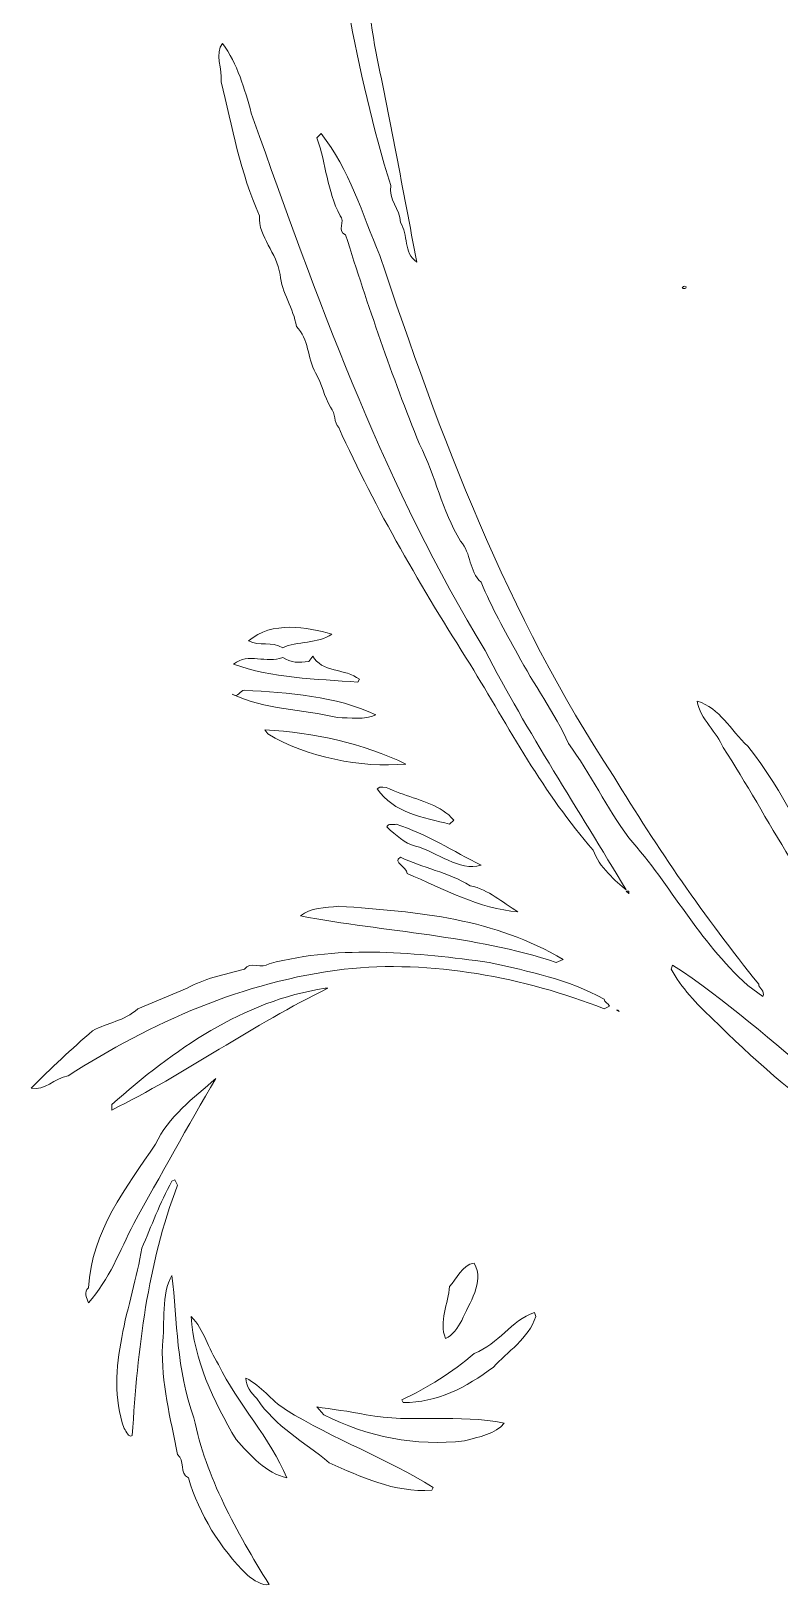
# Model space of a CAD drawing. Header units: centimetres. Extents: x -4.2 to 9.2, y -13.7 to 13.3.
# Drawn here: x -3.94 to 0.63, y -13.19 to -3.68 of the extents above; entities that cross this region are included whole.
import ezdxf

# ---------------------------------------------------------------- set-up
doc = ezdxf.new("R2010")
doc.units = ezdxf.units.CM
doc.header["$MEASUREMENT"] = 0
doc.layers.add('layer 1', color=7, linetype='Continuous')

msp = doc.modelspace()

# ---------------------------------------------------------------- linework, layer by layer
at = {"layer": 'layer 1', "color": 22, "lineweight": 9}
for points, knots in [([(-2.24663, 0.19723), (-2.24663, 0.19723), (-2.22989, -0.31301), (-2.22989, -0.31301), (-2.22989, -0.31301), (-2.22152, -0.50539), (-2.21318, -0.70612), (-2.19644, -0.90687), (-2.19644, -0.90687), (-2.17135, -1.38363), (-2.11279, -1.86878), (-2.07097, -2.3288), (-2.07097, -2.3288), (-2.03751, -2.79722), (-1.91206, -3.28235), (-1.84513, -3.7591), (-1.84513, -3.7591), (-1.75314, -4.20241), (-1.66949, -4.64574), (-1.58584, -5.08904), (-1.58584, -5.08904), (-1.66949, -5.0305), (-1.63603, -4.92174), (-1.68623, -4.84647), (-1.68623, -4.84647), (-1.68623, -4.76284), (-1.7615, -4.70428), (-1.74477, -4.62063), (-1.74477, -4.62063), (-1.8535, -4.26934), (-1.93715, -3.90966), (-2.00406, -3.54164), (-2.00406, -3.54164), (-2.07097, -3.24052), (-2.11279, -2.92269), (-2.18807, -2.62992), (-2.18807, -2.62992), (-2.21318, -2.379), (-2.24663, -2.11134), (-2.27172, -1.85204), (-2.27172, -1.85204), (-2.347, -1.6764), (-2.27172, -1.5091), (-2.33028, -1.30835), (-2.33028, -1.30835), (-2.347, -1.13271), (-2.33028, -0.90687), (-2.33863, -0.7396), (-2.33863, -0.7396), (-2.347, -0.65595), (-2.30517, -0.5723), (-2.347, -0.48028), (-2.347, -0.48028), (-2.32191, -0.27955), (-2.38045, -0.07043), (-2.31354, 0.1303), (-2.31354, 0.1303), (-2.347, 0.17212), (-2.30517, 0.23903), (-2.31354, 0.28922), (-2.31354, 0.28922), (-2.31354, 0.28922), (-2.2968, 0.38124), (-2.2968, 0.38124), (-2.2968, 0.38124), (-2.24663, 0.33942), (-2.255, 0.25577), (-2.24663, 0.19723)], [0, 0, 0, 0, 0.0588235, 0.0588235, 0.0588235, 0.0588235, 0.1176471, 0.1176471, 0.1176471, 0.1176471, 0.1764706, 0.1764706, 0.1764706, 0.1764706, 0.2352941, 0.2352941, 0.2352941, 0.2352941, 0.2941176, 0.2941176, 0.2941176, 0.2941176, 0.3529412, 0.3529412, 0.3529412, 0.3529412, 0.4117647, 0.4117647, 0.4117647, 0.4117647, 0.4705882, 0.4705882, 0.4705882, 0.4705882, 0.5294118, 0.5294118, 0.5294118, 0.5294118, 0.5882353, 0.5882353, 0.5882353, 0.5882353, 0.6470588, 0.6470588, 0.6470588, 0.6470588, 0.7058824, 0.7058824, 0.7058824, 0.7058824, 0.7647059, 0.7647059, 0.7647059, 0.7647059, 0.8235294, 0.8235294, 0.8235294, 0.8235294, 0.8823529, 0.8823529, 0.8823529, 0.8823529, 0.9411765, 0.9411765, 0.9411765, 0.9411765, 1, 1, 1, 1]), ([(-2.59792, -4.17732), (-2.59792, -4.17732), (-2.54775, -4.31951), (-2.54775, -4.31951), (-2.54775, -4.31951), (-2.16299, -5.39853), (-1.76985, -6.47752), (-1.16762, -7.46451), (-1.16762, -7.46451), (-0.90833, -7.96636), (-0.59887, -8.43477), (-0.3061, -8.92827), (-0.3061, -8.92827), (-0.36466, -8.87808), (-0.47339, -8.78608), (-0.50685, -8.68569), (-0.50685, -8.68569), (-0.80796, -8.34275), (-1.02543, -7.9329), (-1.25964, -7.54816), (-1.25964, -7.54816), (-1.55238, -7.08812), (-1.83678, -6.60299), (-2.06262, -6.10112), (-2.06262, -6.10112), (-2.09608, -6.06767), (-2.07934, -6.01747), (-2.11279, -5.97565), (-2.11279, -5.97565), (-2.15462, -5.90874), (-2.16299, -5.83346), (-2.20481, -5.76655), (-2.20481, -5.76655), (-2.255, -5.67453), (-2.24663, -5.55743), (-2.32191, -5.48218), (-2.32191, -5.48218), (-2.33863, -5.37342), (-2.41391, -5.27305), (-2.42228, -5.16432), (-2.42228, -5.16432), (-2.43902, -5.0305), (-2.55612, -4.93848), (-2.54775, -4.80466), (-2.54775, -4.80466), (-2.66485, -4.54535), (-2.71502, -4.26097), (-2.78196, -3.98494), (-2.78196, -3.98494), (-2.77359, -3.90966), (-2.82376, -3.8093), (-2.77359, -3.75076), (-2.77359, -3.75076), (-2.68157, -3.87621), (-2.63974, -4.02677), (-2.59792, -4.17732)], [0, 0, 0, 0, 0.0714286, 0.0714286, 0.0714286, 0.0714286, 0.1428571, 0.1428571, 0.1428571, 0.1428571, 0.2142857, 0.2142857, 0.2142857, 0.2142857, 0.2857143, 0.2857143, 0.2857143, 0.2857143, 0.3571429, 0.3571429, 0.3571429, 0.3571429, 0.4285714, 0.4285714, 0.4285714, 0.4285714, 0.5, 0.5, 0.5, 0.5, 0.5714286, 0.5714286, 0.5714286, 0.5714286, 0.6428571, 0.6428571, 0.6428571, 0.6428571, 0.7142857, 0.7142857, 0.7142857, 0.7142857, 0.7857143, 0.7857143, 0.7857143, 0.7857143, 0.8571429, 0.8571429, 0.8571429, 0.8571429, 0.9285714, 0.9285714, 0.9285714, 0.9285714, 1, 1, 1, 1]), ([(-1.81168, -5.04722), (-1.44365, -6.15132), (-1.0338, -7.24705), (-0.38137, -8.23402), (-0.38137, -8.23402), (-0.11371, -8.67735), (0.17066, -9.0872), (0.50523, -9.50542), (0.50523, -9.50542), (0.50523, -9.5305), (0.54706, -9.54722), (0.53032, -9.5807), (0.53032, -9.5807), (0.53032, -9.5807), (0.43833, -9.51376), (0.43833, -9.51376), (0.43833, -9.51376), (0.12884, -9.22939), (-0.02172, -8.91153), (-0.28938, -8.61042), (-0.28938, -8.61042), (-0.4232, -8.4264), (-0.52359, -8.2173), (-0.65741, -8.03329), (-0.65741, -8.03329), (-0.74105, -7.84928), (-0.87487, -7.66524), (-0.96689, -7.4896), (-0.96689, -7.4896), (-1.05054, -7.33904), (-1.12582, -7.20522), (-1.19273, -7.0463), (-1.19273, -7.0463), (-1.26801, -6.97939), (-1.25127, -6.87065), (-1.31818, -6.79537), (-1.31818, -6.79537), (-1.43528, -6.60299), (-1.46873, -6.40224), (-1.56912, -6.20149), (-1.56912, -6.20149), (-1.7364, -5.79164), (-1.88695, -5.34833), (-2.0208, -4.92174), (-2.0208, -4.92174), (-2.07934, -4.89666), (-2.0208, -4.83812), (-2.05425, -4.80466), (-2.05425, -4.80466), (-2.1379, -4.64574), (-2.1379, -4.49518), (-2.19644, -4.32788), (-2.19644, -4.32788), (-2.19644, -4.32788), (-2.17135, -4.3028), (-2.17135, -4.3028), (-2.17135, -4.3028), (-1.99569, -4.52026), (-1.92041, -4.79629), (-1.81168, -5.04722)], [0, 0, 0, 0, 0.0666667, 0.0666667, 0.0666667, 0.0666667, 0.1333333, 0.1333333, 0.1333333, 0.1333333, 0.2, 0.2, 0.2, 0.2, 0.2666667, 0.2666667, 0.2666667, 0.2666667, 0.3333333, 0.3333333, 0.3333333, 0.3333333, 0.4, 0.4, 0.4, 0.4, 0.4666667, 0.4666667, 0.4666667, 0.4666667, 0.5333333, 0.5333333, 0.5333333, 0.5333333, 0.6, 0.6, 0.6, 0.6, 0.6666667, 0.6666667, 0.6666667, 0.6666667, 0.7333333, 0.7333333, 0.7333333, 0.7333333, 0.8, 0.8, 0.8, 0.8, 0.8666667, 0.8666667, 0.8666667, 0.8666667, 0.9333333, 0.9333333, 0.9333333, 0.9333333, 1, 1, 1, 1]), ([(0.06193, -5.2396), (0.06193, -5.25634), (0.04519, -5.24797), (0.03685, -5.24797), (0.03685, -5.24797), (0.04519, -5.2396), (0.04519, -5.23123), (0.06193, -5.2396)], [0, 0, 0, 0, 0.5, 0.5, 0.5, 0.5, 1, 1, 1, 1]), ([(-2.10445, -7.36415), (-2.18807, -7.42269), (-2.32191, -7.40595), (-2.40556, -7.44778), (-2.40556, -7.44778), (-2.47247, -7.40595), (-2.54775, -7.43941), (-2.61466, -7.40595), (-2.61466, -7.40595), (-2.47247, -7.2805), (-2.255, -7.32233), (-2.10445, -7.36415)], [0, 0, 0, 0, 0.3333333, 0.3333333, 0.3333333, 0.3333333, 0.6666667, 0.6666667, 0.6666667, 0.6666667, 1, 1, 1, 1]), ([(-1.93715, -7.64016), (-1.93715, -7.64016), (-1.94552, -7.6569), (-1.94552, -7.6569), (-1.94552, -7.6569), (-2.20481, -7.64016), (-2.47247, -7.63179), (-2.70668, -7.54816), (-2.70668, -7.54816), (-2.61466, -7.47288), (-2.50593, -7.54816), (-2.40556, -7.50634), (-2.40556, -7.50634), (-2.35537, -7.53979), (-2.30517, -7.53979), (-2.24663, -7.53142), (-2.24663, -7.53142), (-2.24663, -7.53142), (-2.22152, -7.49797), (-2.22152, -7.49797), (-2.22152, -7.49797), (-2.17135, -7.59833), (-2.0208, -7.57325), (-1.93715, -7.64016)], [0, 0, 0, 0, 0.1666667, 0.1666667, 0.1666667, 0.1666667, 0.3333333, 0.3333333, 0.3333333, 0.3333333, 0.5, 0.5, 0.5, 0.5, 0.6666667, 0.6666667, 0.6666667, 0.6666667, 0.8333333, 0.8333333, 0.8333333, 0.8333333, 1, 1, 1, 1]), ([(-1.83678, -7.85763), (-1.90369, -7.89108), (-1.99569, -7.87436), (-2.07097, -7.87436), (-2.07097, -7.87436), (-2.28846, -7.82417), (-2.5143, -7.82417), (-2.71502, -7.73218), (-2.71502, -7.73218), (-2.68157, -7.75726), (-2.66485, -7.70707), (-2.63974, -7.70707), (-2.63974, -7.70707), (-2.37208, -7.72381), (-2.07934, -7.74055), (-1.83678, -7.85763)], [0, 0, 0, 0, 0.25, 0.25, 0.25, 0.25, 0.5, 0.5, 0.5, 0.5, 0.75, 0.75, 0.75, 0.75, 1, 1, 1, 1]), ([(0.43833, -8.05001), (0.66416, -8.32604), (0.78964, -8.65224), (0.98199, -8.94499), (0.98199, -8.94499), (1.06564, -9.07883), (1.14092, -9.22102), (1.2162, -9.34649), (1.2162, -9.34649), (0.78964, -9.01192), (0.57214, -8.48497), (0.28777, -8.05838), (0.28777, -8.05838), (0.25431, -7.96636), (0.14558, -7.88273), (0.12884, -7.774), (0.12884, -7.774), (0.27103, -7.8158), (0.32959, -7.94964), (0.43833, -8.05001)], [0, 0, 0, 0, 0.2, 0.2, 0.2, 0.2, 0.4, 0.4, 0.4, 0.4, 0.6, 0.6, 0.6, 0.6, 0.8, 0.8, 0.8, 0.8, 1, 1, 1, 1]), ([(-1.65277, -8.15874), (-1.92878, -8.18385), (-2.255, -8.11692), (-2.49756, -7.97473), (-2.49756, -7.97473), (-2.49756, -7.97473), (-2.5143, -7.94964), (-2.5143, -7.94964), (-2.5143, -7.94964), (-2.21318, -7.96636), (-1.91206, -8.03329), (-1.65277, -8.15874)], [0, 0, 0, 0, 0.3333333, 0.3333333, 0.3333333, 0.3333333, 0.6666667, 0.6666667, 0.6666667, 0.6666667, 1, 1, 1, 1]), ([(-1.36, -8.50168), (-1.36, -8.50168), (-1.38511, -8.52679), (-1.38511, -8.52679), (-1.38511, -8.52679), (-1.54401, -8.48497), (-1.72805, -8.45986), (-1.82841, -8.3093), (-1.82841, -8.3093), (-1.78659, -8.27584), (-1.71968, -8.33441), (-1.66949, -8.34275), (-1.66949, -8.34275), (-1.56075, -8.38458), (-1.43528, -8.40969), (-1.36, -8.50168)], [0, 0, 0, 0, 0.25, 0.25, 0.25, 0.25, 0.5, 0.5, 0.5, 0.5, 0.75, 0.75, 0.75, 0.75, 1, 1, 1, 1]), ([(-1.19273, -8.77771), (-1.32655, -8.81954), (-1.46039, -8.69406), (-1.59421, -8.66061), (-1.59421, -8.66061), (-1.66112, -8.64387), (-1.71131, -8.5937), (-1.76985, -8.54351), (-1.76985, -8.54351), (-1.7615, -8.51842), (-1.72805, -8.53514), (-1.71131, -8.52679), (-1.71131, -8.52679), (-1.5273, -8.58533), (-1.36, -8.69406), (-1.19273, -8.77771)], [0, 0, 0, 0, 0.25, 0.25, 0.25, 0.25, 0.5, 0.5, 0.5, 0.5, 0.75, 0.75, 0.75, 0.75, 1, 1, 1, 1]), ([(-1.25964, -8.90319), (-1.14253, -8.92827), (-1.06725, -9.00355), (-0.96689, -9.06209), (-0.96689, -9.06209), (-1.2011, -9.04537), (-1.42693, -8.9199), (-1.6444, -8.82791), (-1.6444, -8.82791), (-1.6444, -8.78608), (-1.7364, -8.76097), (-1.68623, -8.72752), (-1.68623, -8.72752), (-1.55238, -8.79443), (-1.39346, -8.81954), (-1.25964, -8.90319)], [0, 0, 0, 0, 0.25, 0.25, 0.25, 0.25, 0.5, 0.5, 0.5, 0.5, 0.75, 0.75, 0.75, 0.75, 1, 1, 1, 1]), ([(-0.28938, -8.95336), (-0.28938, -8.94499), (-0.29775, -8.94499), (-0.3061, -8.93664), (-0.3061, -8.93664), (-0.3061, -8.93664), (-0.28938, -8.93664), (-0.28938, -8.93664), (-0.28938, -8.93664), (-0.28938, -8.93664), (-0.28938, -8.95336), (-0.28938, -8.95336)], [0, 0, 0, 0, 0.3333333, 0.3333333, 0.3333333, 0.3333333, 0.6666667, 0.6666667, 0.6666667, 0.6666667, 1, 1, 1, 1]), ([(-0.69086, -9.35486), (-0.69086, -9.35486), (-0.73268, -9.37158), (-0.73268, -9.37158), (-0.73268, -9.37158), (-1.2429, -9.2043), (-1.76985, -9.18756), (-2.2968, -9.0872), (-2.2968, -9.0872), (-2.23826, -9.037), (-2.14625, -9.037), (-2.06262, -9.02863), (-2.06262, -9.02863), (-1.56912, -9.06209), (-1.10908, -9.10391), (-0.69086, -9.35486)], [0, 0, 0, 0, 0.25, 0.25, 0.25, 0.25, 0.5, 0.5, 0.5, 0.5, 0.75, 0.75, 0.75, 0.75, 1, 1, 1, 1]), ([(-0.43994, -9.59741), (-0.43994, -9.61415), (-0.41483, -9.6225), (-0.40648, -9.63924), (-0.40648, -9.63924), (-0.40648, -9.63924), (-0.43994, -9.65598), (-0.43994, -9.65598), (-0.43994, -9.65598), (-0.92507, -9.46359), (-1.50221, -9.35486), (-2.02917, -9.4134), (-2.02917, -9.4134), (-2.64811, -9.48868), (-3.20852, -9.7396), (-3.71876, -10.06583), (-3.71876, -10.06583), (-3.80238, -10.08254), (-3.86095, -10.15782), (-3.9446, -10.1411), (-3.9446, -10.1411), (-3.82749, -10.024), (-3.69365, -9.89853), (-3.5682, -9.78979), (-3.5682, -9.78979), (-3.47618, -9.7396), (-3.37582, -9.73125), (-3.29217, -9.65598), (-3.29217, -9.65598), (-3.29217, -9.65598), (-2.99105, -9.5305), (-2.99105, -9.5305), (-2.99105, -9.5305), (-2.89069, -9.47194), (-2.76522, -9.44685), (-2.63974, -9.4134), (-2.63974, -9.4134), (-2.60629, -9.36321), (-2.53101, -9.4134), (-2.48919, -9.37994), (-2.48919, -9.37994), (-2.03751, -9.26284), (-1.58584, -9.31304), (-1.14253, -9.37158), (-1.14253, -9.37158), (-0.89161, -9.43014), (-0.66577, -9.47194), (-0.43994, -9.59741)], [0, 0, 0, 0, 0.0833333, 0.0833333, 0.0833333, 0.0833333, 0.1666667, 0.1666667, 0.1666667, 0.1666667, 0.25, 0.25, 0.25, 0.25, 0.3333333, 0.3333333, 0.3333333, 0.3333333, 0.4166667, 0.4166667, 0.4166667, 0.4166667, 0.5, 0.5, 0.5, 0.5, 0.5833333, 0.5833333, 0.5833333, 0.5833333, 0.6666667, 0.6666667, 0.6666667, 0.6666667, 0.75, 0.75, 0.75, 0.75, 0.8333333, 0.8333333, 0.8333333, 0.8333333, 0.9166667, 0.9166667, 0.9166667, 0.9166667, 1, 1, 1, 1]), ([(1.86026, -10.77679), (1.92717, -10.80188), (1.99408, -10.85207), (2.05262, -10.89389), (2.05262, -10.89389), (2.11952, -10.88552), (2.12789, -10.9608), (2.1948, -10.95243), (2.1948, -10.95243), (2.1948, -10.95243), (2.21154, -10.97752), (2.21154, -10.97752), (2.21154, -10.97752), (2.46247, -11.0528), (2.67993, -11.20336), (2.93088, -11.27864), (2.93088, -11.27864), (2.93088, -11.27864), (2.95596, -11.31211), (2.95596, -11.31211), (2.95596, -11.31211), (2.82214, -11.32883), (2.67159, -11.25355), (2.52937, -11.19501), (2.52937, -11.19501), (2.34536, -11.11136), (2.14463, -11.04445), (1.96897, -10.94406), (1.96897, -10.94406), (1.95228, -10.91898), (1.90208, -10.91898), (1.86863, -10.90224), (1.86863, -10.90224), (1.25802, -10.60949), (0.71436, -10.20801), (0.22086, -9.71452), (0.22086, -9.71452), (0.12884, -9.63087), (0.02848, -9.52213), (-0.03009, -9.4134), (-0.03009, -9.4134), (-0.03009, -9.4134), (-0.02172, -9.38831), (-0.02172, -9.38831), (-0.02172, -9.38831), (0.62234, -9.80653), (1.15766, -10.44222), (1.86026, -10.77679)], [0, 0, 0, 0, 0.0833333, 0.0833333, 0.0833333, 0.0833333, 0.1666667, 0.1666667, 0.1666667, 0.1666667, 0.25, 0.25, 0.25, 0.25, 0.3333333, 0.3333333, 0.3333333, 0.3333333, 0.4166667, 0.4166667, 0.4166667, 0.4166667, 0.5, 0.5, 0.5, 0.5, 0.5833333, 0.5833333, 0.5833333, 0.5833333, 0.6666667, 0.6666667, 0.6666667, 0.6666667, 0.75, 0.75, 0.75, 0.75, 0.8333333, 0.8333333, 0.8333333, 0.8333333, 0.9166667, 0.9166667, 0.9166667, 0.9166667, 1, 1, 1, 1]), ([(-2.12953, -9.5305), (-2.5812, -9.74797), (-3.00779, -10.05746), (-3.4511, -10.27492), (-3.4511, -10.27492), (-3.4511, -10.27492), (-3.4511, -10.24147), (-3.4511, -10.24147), (-3.4511, -10.24147), (-3.0747, -9.9069), (-2.64811, -9.60578), (-2.14625, -9.5305), (-2.14625, -9.5305), (-2.14625, -9.5305), (-2.12953, -9.5305), (-2.12953, -9.5305)], [0, 0, 0, 0, 0.25, 0.25, 0.25, 0.25, 0.5, 0.5, 0.5, 0.5, 0.75, 0.75, 0.75, 0.75, 1, 1, 1, 1]), ([(-0.34792, -9.67269), (-0.34792, -9.67269), (-0.36466, -9.66432), (-0.36466, -9.66432), (-0.36466, -9.66432), (-0.36466, -9.66432), (-0.35629, -9.66432), (-0.35629, -9.66432), (-0.35629, -9.66432), (-0.35629, -9.66432), (-0.34792, -9.67269), (-0.34792, -9.67269)], [0, 0, 0, 0, 0.3333333, 0.3333333, 0.3333333, 0.3333333, 0.6666667, 0.6666667, 0.6666667, 0.6666667, 1, 1, 1, 1]), ([(-3.31726, -10.96917), (-3.4009, -11.13645), (-3.46781, -11.31211), (-3.59329, -11.4543), (-3.59329, -11.4543), (-3.60166, -11.42919), (-3.62674, -11.38739), (-3.59329, -11.36228), (-3.59329, -11.36228), (-3.57655, -11.01934), (-3.35908, -10.74334), (-3.18344, -10.48404), (-3.18344, -10.48404), (-3.10816, -10.31675), (-2.94923, -10.19964), (-2.81541, -10.08254), (-2.81541, -10.08254), (-2.98268, -10.36694), (-3.15835, -10.68477), (-3.31726, -10.96917)], [0, 0, 0, 0, 0.2, 0.2, 0.2, 0.2, 0.4, 0.4, 0.4, 0.4, 0.6, 0.6, 0.6, 0.6, 0.8, 0.8, 0.8, 0.8, 1, 1, 1, 1]), ([(-3.04959, -10.73497), (-3.23363, -11.2201), (-3.29217, -11.73031), (-3.32562, -12.26563), (-3.32562, -12.26563), (-3.35071, -12.28237), (-3.35908, -12.24055), (-3.37582, -12.22381), (-3.37582, -12.22381), (-3.50127, -11.85578), (-3.32562, -11.47102), (-3.26709, -11.11973), (-3.26709, -11.11973), (-3.20852, -10.98589), (-3.15835, -10.8437), (-3.08307, -10.70988), (-3.08307, -10.70988), (-3.08307, -10.70988), (-3.06633, -10.70151), (-3.06633, -10.70151), (-3.06633, -10.70151), (-3.06633, -10.70151), (-3.04959, -10.73497), (-3.04959, -10.73497)], [0, 0, 0, 0, 0.1666667, 0.1666667, 0.1666667, 0.1666667, 0.3333333, 0.3333333, 0.3333333, 0.3333333, 0.5, 0.5, 0.5, 0.5, 0.6666667, 0.6666667, 0.6666667, 0.6666667, 0.8333333, 0.8333333, 0.8333333, 0.8333333, 1, 1, 1, 1]), ([(-1.30983, -11.56304), (-1.33492, -11.60486), (-1.36837, -11.65503), (-1.4102, -11.67177), (-1.4102, -11.67177), (-1.45202, -11.57141), (-1.39346, -11.4543), (-1.38511, -11.35391), (-1.38511, -11.35391), (-1.34329, -11.31211), (-1.30983, -11.2201), (-1.23455, -11.21173), (-1.23455, -11.21173), (-1.16762, -11.32883), (-1.26801, -11.4543), (-1.30983, -11.56304)], [0, 0, 0, 0, 0.25, 0.25, 0.25, 0.25, 0.5, 0.5, 0.5, 0.5, 0.75, 0.75, 0.75, 0.75, 1, 1, 1, 1]), ([(-2.94923, -12.1569), (-2.87395, -12.52492), (-2.68994, -12.85115), (-2.48919, -13.17735), (-2.48919, -13.17735), (-2.53101, -13.18572), (-2.5812, -13.15226), (-2.62303, -13.11881), (-2.62303, -13.11881), (-2.7903, -12.95151), (-2.91578, -12.75076), (-2.98268, -12.52492), (-2.98268, -12.52492), (-3.04125, -12.49984), (-2.99942, -12.41619), (-3.04959, -12.38274), (-3.04959, -12.38274), (-3.09142, -12.1569), (-3.14998, -11.9478), (-3.14161, -11.71359), (-3.14161, -11.71359), (-3.12487, -11.57975), (-3.14998, -11.39574), (-3.08307, -11.287), (-3.08307, -11.287), (-3.04959, -11.56304), (-3.05796, -11.86415), (-2.94923, -12.1569)], [0, 0, 0, 0, 0.1428571, 0.1428571, 0.1428571, 0.1428571, 0.2857143, 0.2857143, 0.2857143, 0.2857143, 0.4285714, 0.4285714, 0.4285714, 0.4285714, 0.5714286, 0.5714286, 0.5714286, 0.5714286, 0.7142857, 0.7142857, 0.7142857, 0.7142857, 0.8571429, 0.8571429, 0.8571429, 0.8571429, 1, 1, 1, 1]), ([(-2.79867, -11.8307), (-2.68157, -12.07325), (-2.48084, -12.28237), (-2.38045, -12.52492), (-2.38045, -12.52492), (-2.50593, -12.49984), (-2.60629, -12.38274), (-2.68994, -12.29074), (-2.68994, -12.29074), (-2.83213, -12.05653), (-2.94923, -11.79724), (-2.96597, -11.53795), (-2.96597, -11.53795), (-2.88232, -11.62158), (-2.86558, -11.73031), (-2.79867, -11.8307)], [0, 0, 0, 0, 0.25, 0.25, 0.25, 0.25, 0.5, 0.5, 0.5, 0.5, 0.75, 0.75, 0.75, 0.75, 1, 1, 1, 1]), ([(-0.85816, -11.53795), (-0.89998, -11.67177), (-1.0338, -11.75542), (-1.11745, -11.84741), (-1.11745, -11.84741), (-1.28472, -11.97289), (-1.46039, -12.0649), (-1.66949, -12.0649), (-1.66949, -12.0649), (-1.66949, -12.0649), (-1.67786, -12.04816), (-1.67786, -12.04816), (-1.67786, -12.04816), (-1.51893, -11.97289), (-1.36837, -11.88087), (-1.23455, -11.76379), (-1.23455, -11.76379), (-1.08399, -11.70522), (-1.00871, -11.56304), (-0.8665, -11.51284), (-0.8665, -11.51284), (-0.8665, -11.51284), (-0.85816, -11.53795), (-0.85816, -11.53795)], [0, 0, 0, 0, 0.1666667, 0.1666667, 0.1666667, 0.1666667, 0.3333333, 0.3333333, 0.3333333, 0.3333333, 0.5, 0.5, 0.5, 0.5, 0.6666667, 0.6666667, 0.6666667, 0.6666667, 0.8333333, 0.8333333, 0.8333333, 0.8333333, 1, 1, 1, 1]), ([(-2.38882, -12.1067), (-2.09608, -12.29074), (-1.7615, -12.40782), (-1.48547, -12.58349), (-1.48547, -12.58349), (-1.48547, -12.58349), (-1.49384, -12.6002), (-1.49384, -12.6002), (-1.49384, -12.6002), (-1.72805, -12.61694), (-1.92878, -12.51658), (-2.12116, -12.43293), (-2.12116, -12.43293), (-2.28009, -12.29909), (-2.44736, -12.21546), (-2.56447, -12.03979), (-2.56447, -12.03979), (-2.59792, -12.00634), (-2.6314, -11.96452), (-2.6314, -11.91435), (-2.6314, -11.91435), (-2.53101, -11.96452), (-2.48084, -12.04816), (-2.38882, -12.1067)], [0, 0, 0, 0, 0.1666667, 0.1666667, 0.1666667, 0.1666667, 0.3333333, 0.3333333, 0.3333333, 0.3333333, 0.5, 0.5, 0.5, 0.5, 0.6666667, 0.6666667, 0.6666667, 0.6666667, 0.8333333, 0.8333333, 0.8333333, 0.8333333, 1, 1, 1, 1]), ([(-1.89532, -12.14018), (-1.61929, -12.19035), (-1.32655, -12.13181), (-1.05054, -12.19035), (-1.05054, -12.19035), (-1.10071, -12.25726), (-1.20944, -12.274), (-1.29309, -12.29909), (-1.29309, -12.29909), (-1.59421, -12.33254), (-1.88695, -12.274), (-2.15462, -12.14018), (-2.15462, -12.14018), (-2.15462, -12.14018), (-2.19644, -12.08999), (-2.19644, -12.08999), (-2.19644, -12.08999), (-2.11279, -12.1067), (-1.99569, -12.11507), (-1.89532, -12.14018)], [0, 0, 0, 0, 0.2, 0.2, 0.2, 0.2, 0.4, 0.4, 0.4, 0.4, 0.6, 0.6, 0.6, 0.6, 0.8, 0.8, 0.8, 0.8, 1, 1, 1, 1])]:
    msp.add_open_spline(points, degree=3, knots=knots, dxfattribs=at)

doc.saveas('drawing.dxf')
